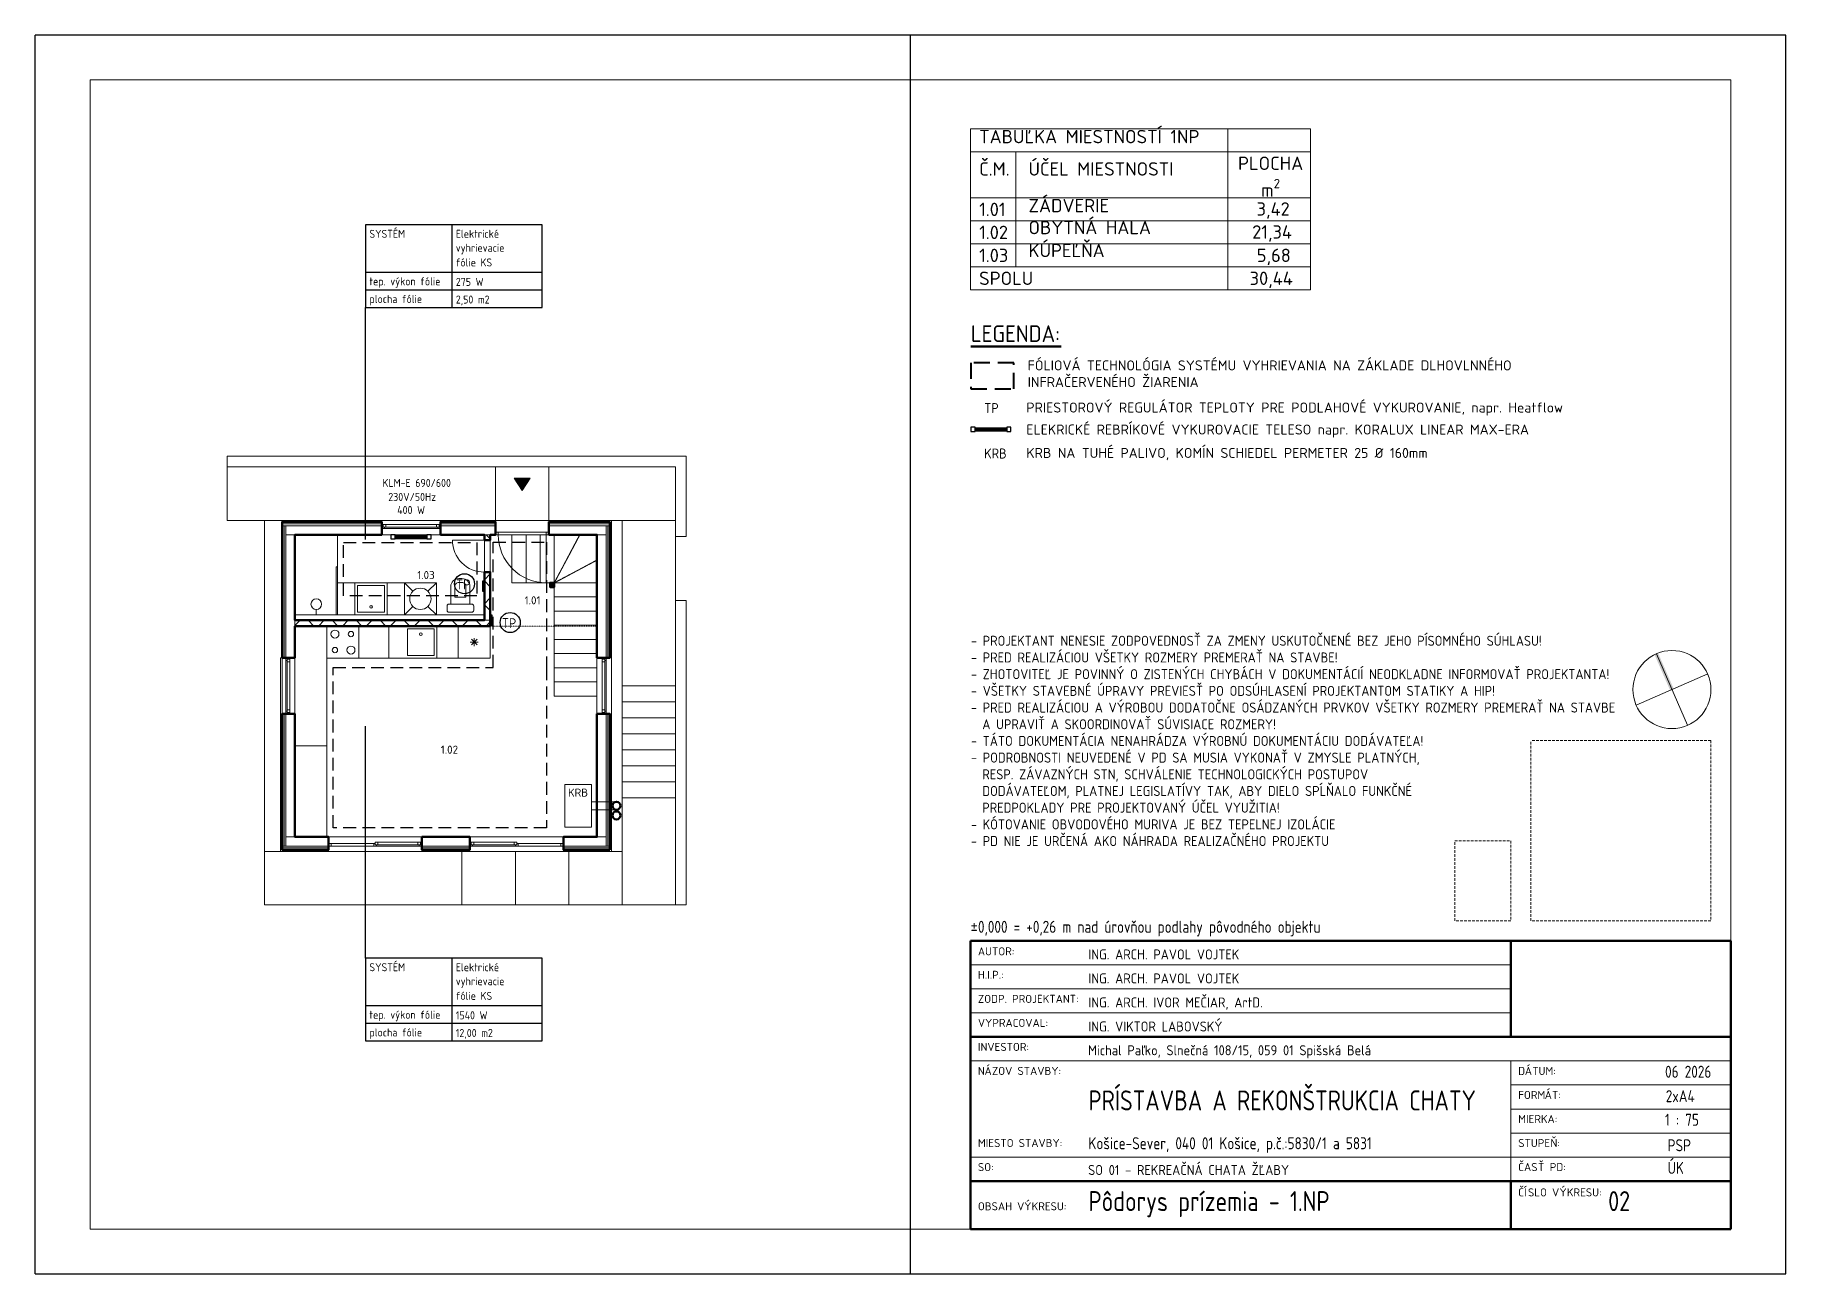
# Model space of a CAD drawing. Header units: millimetres. Extents: x 122211 to 176654, y 13823 to 90794.
# Drawn here: x 122211 to 155023, y 41124 to 64327 of the extents above; entities that cross this region are included whole.
import ezdxf

# ---------------------------------------------------------------- set-up
doc = ezdxf.new("R2010")
doc.units = ezdxf.units.MM
for name, pattern in [('9', [0.8, 0.3, -0.5]), ('ACAD_ISO02W100', [15, 12, -3]), ('ACAD_ISO04W100', [30, 24, -3, 0, -3]), ('DASH', [75, 50, -25]), ('Skrytá', [7.14375, 4.7625, -2.38125])]:
    doc.linetypes.add(name, pattern=pattern)
for name, color, linetype, lineweight in [('00_HRUBA', 7, 'Continuous', 50), ('00_KÓTY', 6, 'Continuous', 5), ('00_SRAFY', 7, 'Continuous', 5), ('00_STREDNÁ', 253, 'Continuous', 18), ('00_VEĽMI TENKÁ', 142, 'Continuous', 5), ('CKPOPISM', 6, 'Continuous', 50), ('G-ANNO-TTLB', 6, 'Continuous', 9), ('G-ANNO-TTLB-WIDE', 214, 'Continuous', 50), ('UK_OKRAJOV__DILAT_CIA', 1, 'DASH', 40), ('ZARPRED', 7, 'Continuous', 13), ('ZDIVO', 7, 'Continuous', 15), ('ÚK_POPIS', 7, 'Continuous', 20)]:
    doc.layers.add(name, color=color, linetype=linetype, lineweight=lineweight)
doc.layers.add('00_NÁBYTOK', color=254, linetype='Continuous', lineweight=9, transparency=0.5)
doc.layers.add('netlac', color=6, linetype='Continuous', plot=False)
for name, color, linetype in [('PODORYS', 140, 'Continuous'), ('UK_LEGENDA', 7, 'Continuous'), ('UK_POPIS', 7, 'Continuous'), ('UK_REBRIK', 114, 'Continuous'), ('UK_TABULKY', 7, 'Continuous'), ('UK_ZARIADENIE', 60, 'Continuous')]:
    doc.layers.add(name, color=color, linetype=linetype)
doc.styles.add('ISOCP', font='isocp.shx')
doc.styles.add('ISOCPEUR_2', font='isocpeur.ttf', dxfattribs={"height": 150})
doc.styles.add('ISOCPEUR_3', font='isocpeur.ttf', dxfattribs={"width": 0.8, "height": 320})
doc.styles.add('ISOCPEUR_4', font='isocpeur.ttf', dxfattribs={"width": 0.8, "height": 5})
doc.styles.add('ISOCPEUR_5', font='isocpeur.ttf', dxfattribs={"width": 0.9, "height": 2.5})
doc.styles.get("Standard").update_dxf_attribs({"font": 'arial.ttf'})
doc.linetypes.add('BATTING', pattern='A,0.00254,-2.54,[134,ltypeshp.shx,S=2.54,R=0,X=-2.54,Y=0],-5.08,[134,ltypeshp.shx,S=2.54,R=180,X=2.54,Y=0],-2.54', length=10.16254)

# ---------------------------------------------------------------- blocks, each defined once
blk = doc.blocks.new('rebrik')
at = {"layer": 'UK_REBRIK', "ltscale": 3}
for p, q in [((12460, -10994), (11984, -10994)), ((12460, -11001), (11984, -11001)), ((12460, -11017), (11984, -11017)), ((12460, -11032), (11984, -11032)), ((12460, -11039), (11984, -11039))]:
    blk.add_line(p, q, dxfattribs=at)
for points in [[(11984, -10988), (11922, -10988), (11922, -11050), (11984, -11050), (11984, -10988)], [(12522, -10988), (12460, -10988), (12460, -11050), (12522, -11050), (12522, -10988)]]:
    blk.add_lwpolyline(points, dxfattribs=at)
blk = doc.blocks.new('A$C57FC20A3')
at = {"layer": 'UK_ZARIADENIE'}
for p, q in [((0, 183, -5791), (28, 183, -5791)), ((0, 177, -5791), (28, 177, -5791)), ((0, 163, -5791), (28, 163, -5791)), ((0, 157, -5791), (28, 157, -5791)), ((0, 143, -5791), (28, 143, -5791)), ((0, 137, -5791), (28, 137, -5791)), ((0, 123, -5791), (28, 123, -5791)), ((0, 117, -5791), (28, 117, -5791)), ((0, 103, -5791), (28, 103, -5791)), ((0, 97, -5791), (28, 97, -5791)), ((0, 83, -5791), (28, 83, -5791)), ((0, 77, -5791), (28, 77, -5791)), ((0, 63, -5791), (28, 63, -5791)), ((0, 57, -5791), (28, 57, -5791)), ((0, 43, -5791), (28, 43, -5791)), ((0, 37, -5791), (28, 37, -5791)), ((0, 23, -5791), (28, 23, -5791)), ((0, 17, -5791), (28, 17, -5791)), ((28, 177, -5791), (28, 183, -5791)), ((28, 157, -5791), (28, 163, -5791)), ((28, 137, -5791), (28, 143, -5791)), ((28, 117, -5791), (28, 123, -5791)), ((28, 97, -5791), (28, 103, -5791)), ((28, 77, -5791), (28, 83, -5791)), ((28, 57, -5791), (28, 63, -5791)), ((28, 37, -5791), (28, 43, -5791)), ((28, 17, -5791), (28, 23, -5791))]:
    blk.add_line(p, q, dxfattribs=at)
at = {"layer": 'UK_ZARIADENIE', "elevation": -5791}
blk.add_lwpolyline([(40, 200), (40, 0), (0, 0), (0, 200)], close=True, dxfattribs=at)

msp = doc.modelspace()

# ---------------------------------------------------------------- hatches: boundary and pattern name
at = {"layer": '00_SRAFY', "transparency": 33554495}
h = msp.add_hatch(color=252, dxfattribs=at)
h.dxf.hatch_style = 1
h.paths.add_polyline_path([(131192, 56025), (131342, 55800), (131492, 56025)])
at = {"layer": '00_SRAFY', "transparency": 33554559}
h = msp.add_hatch(dxfattribs=at)
h.set_pattern_fill('ANSI37', color=252, scale=100)
h.set_pattern_definition([(45, (30717.16, 12581.07), (-224.5064, 224.5064), []), (135, (30717.16, 12581.07), (-224.5064, -224.5064), [])])
h.paths.add_polyline_path([(130742, 54271), (130632, 54268), (130632, 53368), (127082, 53368), (127082, 53258), (130742, 53258)])
h.paths.add_polyline_path([(130742, 54968), (130632, 54968), (130632, 54868), (130742, 54868)])
at = {"layer": 'ZARPRED', "lineweight": 9}
h = msp.add_hatch(color=256, dxfattribs=at)
h.dxf.hatch_style = 1
h.paths.add_polyline_path([(152885, 52068), (152919, 52083), (152627, 52752, 0.012492), (152593, 52739)])
h.paths.add_polyline_path([(152852, 52054), (152885, 52068), (152593, 52739, 0.012492), (152560, 52723)])

# ---------------------------------------------------------------- linework, layer by layer
at = {"color": 251, "lineweight": 5, "true_color": 0x636466}
msp.add_lwpolyline([(153992, 41963), (123242, 41963), (123242, 63488), (153992, 63488)], close=True, dxfattribs=at)
at = {"color": 1, "linetype": 'Skrytá', "ltscale": 50}
for points in [[(130798, 52481), (130798, 54831), (131798, 54831), (131798, 52481), (131798, 49481), (127798, 49481), (127798, 52481)], [(130491, 54822), (130491, 53822), (127991, 53822), (127991, 54822)]]:
    msp.add_lwpolyline(points, close=True, dxfattribs=at)
at = {"layer": '00_HRUBA', "color": 252}
for points in [[(126842, 52663), (127082, 52663), (127082, 53258), (130742, 53258), (130742, 54268), (130632, 54268), (130632, 53368), (127082, 53368), (127082, 54968), (128707, 54968), (128707, 55208), (126842, 55208)], [(129807, 54968), (129807, 55208), (130842, 55208), (130842, 54968), (130742, 54968), (130742, 54868), (130632, 54868), (130632, 54968)], [(132742, 52663), (132742, 54968), (131842, 54968), (131842, 55208), (132982, 55208), (132982, 52663)], [(131942, 54068), (131862, 54068), (131862, 53988), (131942, 53988)], [(126842, 49068), (127712, 49068), (127712, 49308), (127082, 49308), (127082, 51613), (126842, 51613)], [(132982, 49068), (132112, 49068), (132112, 49308), (132742, 49308), (132742, 51613), (132982, 51613)], [(130362, 49068), (129462, 49068), (129462, 49308), (130362, 49308)]]:
    msp.add_lwpolyline(points, close=True, dxfattribs=at)
for centre in [(133107, 49893), (133107, 49713)]:
    msp.add_circle(centre, 75, dxfattribs=at)
at = {"layer": '00_KÓTY', "color": 252}
msp.add_lwpolyline([(131492, 56025), (131342, 55800), (131192, 56025)], close=True, dxfattribs=at)
at = {"layer": '00_NÁBYTOK', "color": 252}
for points in [[(127082, 53468), (127882, 53468), (127882, 54968), (127082, 54968)], [(127882, 53468), (127857, 53468), (127857, 54368), (127882, 54368)], [(127882, 53468), (129132, 53468), (129132, 54068), (127882, 54068)], [(128207, 53468), (128807, 53468), (128807, 54068), (128207, 54068)], [(128257, 53518), (128757, 53518), (128757, 54018), (128257, 54018)], [(129132, 54068), (129732, 54068), (129732, 53468), (129132, 53468)], [(131942, 53803), (132742, 53803), (132742, 53538), (131942, 53538)], [(131942, 53538), (132742, 53538), (132742, 53273), (131942, 53273)], [(128282, 53258), (127682, 53258), (127682, 52658), (128282, 52658)], [(129742, 53258), (128842, 53258), (128842, 52658), (129742, 52658)], [(129692, 53208), (129192, 53208), (129192, 52708), (129692, 52708)], [(130742, 53258), (130142, 53258), (130142, 52658), (130742, 52658)], [(131942, 53273), (132742, 53273), (132742, 53008), (131942, 53008)], [(131942, 53008), (132742, 53008), (132742, 52743), (131942, 52743)], [(131942, 52743), (132742, 52743), (132742, 52478), (131942, 52478)], [(131942, 52478), (132742, 52478), (132742, 52213), (131942, 52213)], [(131942, 52213), (132742, 52213), (132742, 51948), (131942, 51948)], [(127682, 49308), (127082, 49308), (127082, 51013), (127682, 51013)]]:
    msp.add_lwpolyline(points, close=True, dxfattribs=at)
at = {"layer": '00_NÁBYTOK', "color": 252, "linetype": 'ACAD_ISO04W100', "ltscale": 0.15}
for points in [[(131147, 54068), (131147, 54968), (131412, 54968), (131412, 54068)], [(131412, 54068), (131412, 54968), (131677, 54968), (131677, 54068)], [(131677, 54068), (131677, 54968), (131942, 54968), (131942, 54068)], [(131942, 54068), (132742, 54493), (132742, 54968), (132420, 54968)], [(131942, 54068), (132420, 54968), (131942, 54968)], [(131942, 54068), (132742, 54068), (132742, 54493)], [(131942, 54068), (132742, 54068), (132742, 53803), (131942, 53803)]]:
    msp.add_lwpolyline(points, close=True, dxfattribs=at)
at = {"layer": '00_NÁBYTOK', "color": 252}
for points in [[(130152, 54148), (130212, 54148, -0.414214), (130362, 53998), (130362, 53668), (130002, 53668), (130002, 53998, -0.414214)], [(130152, 54073), (130212, 54073, -0.414214), (130287, 53998), (130287, 53802), (130077, 53802), (130077, 53998, -0.414214)], [(129967, 53668), (130397, 53668, -0.414214), (130432, 53633), (130432, 53553, -0.414214), (130397, 53518), (129967, 53518, -0.414214), (129932, 53553), (129932, 53633, -0.414214)]]:
    msp.add_lwpolyline(points, format="xyb", close=True, dxfattribs=at)
for points in [[(129132, 54068), (129291, 53909)], [(129574, 53909), (129732, 54068)], [(127482, 53568), (127482, 53468)], [(129132, 53468), (129291, 53626)], [(129574, 53626), (129732, 53468)], [(130517, 52958), (130367, 52958)], [(130495, 52905), (130389, 53011)], [(130495, 53011), (130389, 52905)], [(130442, 52883), (130442, 53033)], [(130742, 52658), (127682, 52658), (127682, 49308)]]:
    msp.add_lwpolyline(points, dxfattribs=at)
at = {"layer": '00_NÁBYTOK', "color": 252, "linetype": '9'}
msp.add_lwpolyline([(130742, 53258), (132742, 53258)], dxfattribs=at)
at = {"layer": '00_NÁBYTOK', "color": 252}
for centre, radius in [((129432, 53768), 200), ((127482, 53668), 100), ((128507, 53618), 25), ((127832, 53108), 75), ((128132, 53108), 50), ((127832, 52808), 50), ((128132, 52808), 75), ((129442, 53108), 25)]:
    msp.add_circle(centre, radius, dxfattribs=at)
at = {"layer": '00_SRAFY', "color": 252, "linetype": 'BATTING', "ltscale": 0.05}
for points in [[(128707, 55173), (126842, 55173)], [(126877, 55138), (126877, 52663)], [(130842, 55173), (129807, 55173)], [(132982, 55173), (131842, 55173)], [(132947, 52663), (132947, 55138)], [(126877, 51613), (126877, 49138)], [(132947, 49138), (132947, 51613)], [(127712, 49103), (126842, 49103)], [(130362, 49103), (129462, 49103)], [(132112, 49103), (132982, 49103)]]:
    msp.add_lwpolyline(points, dxfattribs=at)
at = {"layer": '00_STREDNÁ'}
for points in [[(144541, 62568), (139742, 62568), (139742, 61277), (146112, 61277)], [(146112, 59986), (139742, 59986), (139742, 59556), (146112, 59556)]]:
    msp.add_lwpolyline(points, dxfattribs=at)
at = {"layer": '00_STREDNÁ', "color": 252}
for points in [[(134212, 54938), (134412, 54938), (134412, 56438), (125812, 56438), (125812, 56238), (134212, 56238)], [(125812, 55238), (125812, 56238), (134212, 56238), (134212, 55238)], [(126512, 49038), (126842, 49038), (126842, 55238), (126512, 55238)], [(128707, 55138), (126842, 55138), (126842, 55208), (128707, 55208)], [(126912, 52663), (126842, 52663), (126842, 55138), (126912, 55138)], [(126912, 55138), (128707, 55138), (128707, 54968), (126912, 54968)], [(129807, 54968), (128707, 54968), (128707, 55238), (129807, 55238)], [(128782, 55113), (128782, 55163), (128732, 55163), (128732, 55113)], [(129732, 55163), (129732, 55113), (128782, 55113), (128782, 55163)], [(129732, 55113), (129732, 55163), (129782, 55163), (129782, 55113)], [(130842, 55138), (129807, 55138), (129807, 55238), (130842, 55238)], [(130842, 54968), (129807, 54968), (129807, 55138), (130842, 55138)], [(131842, 54968), (130842, 54968), (130842, 55238), (131842, 55238)], [(133012, 55138), (131842, 55138), (131842, 55238), (133012, 55238)], [(131842, 54968), (132912, 54968), (132912, 55138), (131842, 55138)], [(133012, 52663), (132912, 52663), (132912, 55138), (133012, 55138)], [(134212, 50039), (133212, 50039), (133212, 55238), (134212, 55238)], [(127082, 52663), (126912, 52663), (126912, 54968), (127082, 54968)], [(129757, 55088), (129757, 55113), (128757, 55113), (128757, 55088)], [(130742, 53368), (130632, 53368), (130632, 54968), (130742, 54968)], [(130632, 54268), (130632, 54868), (130742, 54868), (130742, 54268)], [(130892, 55018), (130842, 55018), (130842, 54968), (130892, 54968)], [(131792, 54968), (130892, 54968), (130892, 55018), (131792, 55018)], [(131842, 55018), (131792, 55018), (131792, 54968), (131842, 54968)], [(132912, 52663), (132742, 52663), (132742, 54968), (132912, 54968)], [(134212, 48038), (134412, 48038), (134412, 53738), (134212, 53738)], [(127082, 53368), (130632, 53368), (130632, 53468), (127082, 53468)], [(130742, 53258), (127082, 53258), (127082, 53368), (130742, 53368)], [(127082, 52663), (127082, 51613), (126812, 51613), (126812, 52663)], [(126912, 51663), (126937, 51663), (126937, 52613), (126912, 52613)], [(126937, 52588), (126987, 52588), (126987, 52638), (126937, 52638)], [(126987, 51688), (126937, 51688), (126937, 52588), (126987, 52588)], [(133012, 52663), (133012, 51613), (132742, 51613), (132742, 52663)], [(132887, 52588), (132837, 52588), (132837, 52638), (132887, 52638)], [(132837, 51688), (132887, 51688), (132887, 52588), (132837, 52588)], [(132912, 51663), (132887, 51663), (132887, 52613), (132912, 52613)], [(134212, 51839), (133212, 51839), (133212, 52139), (134212, 52139)], [(126912, 49138), (126812, 49138), (126812, 51613), (126912, 51613)], [(127082, 51613), (126912, 51613), (126912, 49308), (127082, 49308)], [(126937, 51688), (126987, 51688), (126987, 51638), (126937, 51638)], [(132912, 49308), (132742, 49308), (132742, 51613), (132912, 51613)], [(132887, 51688), (132837, 51688), (132837, 51638), (132887, 51638)], [(133012, 49138), (132912, 49138), (132912, 51613), (133012, 51613)], [(134212, 51539), (133212, 51539), (133212, 51839), (134212, 51839)], [(134212, 51239), (133212, 51239), (133212, 51539), (134212, 51539)], [(134212, 50939), (133212, 50939), (133212, 51239), (134212, 51239)], [(134212, 50639), (133212, 50639), (133212, 50939), (134212, 50939)], [(134212, 50339), (133212, 50339), (133212, 50639), (134212, 50639)], [(134212, 50039), (133212, 50039), (133212, 50339), (134212, 50339)], [(134212, 48038), (133212, 48038), (133212, 50039), (134212, 50039)], [(126912, 49138), (127712, 49138), (127712, 49308), (126912, 49308)], [(129462, 49038), (127712, 49038), (127712, 49308), (129462, 49308)], [(130362, 49038), (129462, 49038), (129462, 49308), (130362, 49308)], [(130362, 49138), (129462, 49138), (129462, 49308), (130362, 49308)], [(132112, 49038), (130362, 49038), (130362, 49308), (132112, 49308)], [(132912, 49138), (132112, 49138), (132112, 49308), (132912, 49308)], [(126512, 48038), (126512, 49038), (133212, 49038), (133212, 48038)], [(126812, 49038), (127712, 49038), (127712, 49138), (126812, 49138)], [(127762, 49138), (127762, 49188), (127712, 49188), (127712, 49138)], [(128562, 49138), (127762, 49138), (127762, 49188), (128562, 49188)], [(128637, 49163), (128637, 49213), (128587, 49213), (128587, 49163)], [(128612, 49138), (128612, 49163), (129412, 49163), (129412, 49138)], [(128637, 49213), (128637, 49163), (129387, 49163), (129387, 49213)], [(129387, 49163), (129387, 49213), (129437, 49213), (129437, 49163)], [(129462, 49038), (130362, 49038), (130362, 49138), (129462, 49138)], [(131212, 48038), (130212, 48038), (130212, 49038), (131212, 49038)], [(130437, 49163), (130437, 49213), (130387, 49213), (130387, 49163)], [(131212, 49138), (131212, 49163), (130412, 49163), (130412, 49138)], [(131187, 49213), (131187, 49163), (130437, 49163), (130437, 49213)], [(131187, 49163), (131187, 49213), (131237, 49213), (131237, 49163)], [(132212, 48038), (131212, 48038), (131212, 49038), (132212, 49038)], [(131262, 49138), (132062, 49138), (132062, 49188), (131262, 49188)], [(132062, 49138), (132062, 49188), (132112, 49188), (132112, 49138)], [(133012, 49038), (132112, 49038), (132112, 49138), (133012, 49138)], [(133212, 48038), (132212, 48038), (132212, 49038), (133212, 49038)]]:
    msp.add_lwpolyline(points, close=True, dxfattribs=at)
for points in [[(130842, 55238), (130842, 56238)], [(131842, 55238), (131842, 56238)], [(128732, 55138), (128707, 55138), (128707, 55088), (128757, 55088), (128757, 55113)], [(129782, 55138), (129807, 55138), (129807, 55088), (129757, 55088), (129757, 55113)], [(130742, 53258), (127082, 53258), (127082, 49308)], [(126962, 52638), (126962, 52663), (126912, 52663), (126912, 52613), (126937, 52613)], [(132862, 52638), (132862, 52663), (132912, 52663), (132912, 52613), (132887, 52613)], [(126962, 51638), (126962, 51613), (126912, 51613), (126912, 51663), (126937, 51663)], [(132862, 51638), (132862, 51613), (132912, 51613), (132912, 51663), (132887, 51663)], [(133212, 49038), (133212, 50039)], [(127737, 49188), (127712, 49188), (127712, 49138), (127762, 49138), (127762, 49163)], [(128587, 49188), (128562, 49188), (128562, 49138), (128612, 49138), (128612, 49163)], [(129437, 49188), (129462, 49188), (129462, 49138), (129412, 49138), (129412, 49163)], [(130387, 49188), (130362, 49188), (130362, 49138), (130412, 49138), (130412, 49163)], [(131237, 49188), (131262, 49188), (131262, 49138), (131212, 49138), (131212, 49163)], [(132087, 49188), (132112, 49188), (132112, 49138), (132062, 49138), (132062, 49163)]]:
    msp.add_lwpolyline(points, dxfattribs=at)
for points in [[(130632, 54268), (130632, 54868), (130032, 54868, 0.414214)], [(131792, 54068), (131792, 54968), (130892, 54968, 0.414214)]]:
    msp.add_lwpolyline(points, format="xyb", close=True, dxfattribs=at)
at = {"layer": '00_STREDNÁ', "color": 1}
msp.add_lwpolyline([(132642, 49493), (132142, 49493), (132142, 50293), (132642, 50293)], close=True, dxfattribs=at)
at = {"layer": '00_STREDNÁ', "color": 252, "linetype": 'ACAD_ISO02W100', "ltscale": 0.15}
msp.add_lwpolyline([(133112, 49818), (132642, 49818), (132642, 49968), (133112, 49968)], dxfattribs=at)
at = {"layer": '00_VEĽMI TENKÁ', "color": 252}
msp.add_lwpolyline([(131862, 53988), (131942, 54068), (131862, 54068), (131942, 53988)], close=True, dxfattribs=at)
at = {"layer": 'G-ANNO-TTLB', "color": 7, "linetype": 'DASH'}
for p, q in [((150242, 47738), (150242, 51113)), ((153617, 51113), (150242, 51113)), ((153617, 51113), (153617, 47738)), ((148817, 47738), (148817, 49238)), ((148817, 49238), (149867, 49238)), ((149867, 49238), (149867, 47738)), ((149867, 47738), (148817, 47738)), ((153617, 47738), (150242, 47738))]:
    msp.add_line(p, q, dxfattribs=at)
at = {"layer": 'G-ANNO-TTLB', "color": 7}
for p, q in [((149867, 46913), (139742, 46913)), ((149867, 46463), (139742, 46463)), ((149867, 46013), (139742, 46013)), ((153992, 45113), (139742, 45113)), ((149867, 45113), (149867, 42863)), ((153992, 44663), (149867, 44663)), ((153992, 44213), (149867, 44213)), ((153992, 43763), (149867, 43763)), ((153992, 43313), (139742, 43313))]:
    msp.add_line(p, q, dxfattribs=at)
at = {"layer": 'G-ANNO-TTLB-WIDE', "color": 7}
for p, q in [((139742, 47363), (153992, 47363)), ((139742, 41963), (139742, 47363)), ((149867, 47363), (149867, 45563)), ((153992, 47363), (153992, 41963)), ((153992, 45563), (139742, 45563)), ((139742, 42863), (153992, 42863)), ((149867, 42863), (149867, 41963)), ((153992, 41963), (139742, 41963))]:
    msp.add_line(p, q, dxfattribs=at)
at = {"layer": 'netlac'}
msp.add_line((122211, 41124), (122211, 64327), dxfattribs=at)
for points in [[(122211, 41124), (138617, 41124), (138617, 64327), (122211, 64327)], [(138617, 41124), (155023, 41124), (155023, 64327), (138617, 64327)]]:
    msp.add_lwpolyline(points, dxfattribs=at)
at = {"layer": 'UK_LEGENDA'}
for centre in [(130259, 54051), (131115, 53324)]:
    msp.add_circle(centre, 188, dxfattribs=at)
at = {"layer": 'UK_OKRAJOV__DILAT_CIA', "ltscale": 6}
msp.add_lwpolyline([(140554, 58191), (139748, 58191), (139748, 57698), (140554, 57698), (140554, 58191)], dxfattribs=at)
at = {"layer": 'UK_POPIS', "lineweight": 50, "ltscale": 0.08}
msp.add_line((139748, 58496), (141438, 58496), dxfattribs=at)
at = {"layer": 'UK_TABULKY'}
for p, q in [((130026, 59224), (130026, 60775)), ((128406, 59885), (131714, 59885)), ((128406, 59885), (131714, 59885)), ((128406, 59555), (131714, 59555)), ((128406, 54881), (128406, 59224)), ((128406, 47039), (128406, 51382)), ((130026, 45488), (130026, 47039)), ((128406, 46149), (131714, 46149)), ((128406, 46149), (131714, 46149)), ((128406, 45818), (131714, 45818))]:
    msp.add_line(p, q, dxfattribs=at)
for points in [[(128406, 60775), (128406, 59224), (131714, 59224), (131714, 60775), (128406, 60775)], [(128406, 47039), (128406, 45488), (131714, 45488), (131714, 47039), (128406, 47039)]]:
    msp.add_lwpolyline(points, dxfattribs=at)
at = {"layer": 'ZARPRED', "lineweight": 9}
for p, q in [((152594, 52739), (153178, 51399)), ((153556, 52361), (152216, 51777))]:
    msp.add_line(p, q, dxfattribs=at)
msp.add_circle((152886, 52069), 731, dxfattribs=at)
at = {"layer": 'ZDIVO', "lineweight": 5}
for points in [[(146112, 62138), (139742, 62138), (139742, 62568), (144541, 62568)], [(146112, 62138), (139742, 62138), (139742, 62568), (146112, 62568)], [(146112, 61708), (146112, 62138)], [(146112, 61277), (146112, 61708)], [(146112, 60847), (146112, 61277)], [(146112, 60417), (146112, 60847)], [(146112, 59986), (146112, 59986), (146112, 60417)], [(146112, 59556), (146112, 59986)]]:
    msp.add_lwpolyline(points, dxfattribs=at)
for points in [[(144561, 62568), (146112, 62568), (146112, 60417), (144561, 60417)], [(139742, 62138), (140592, 62138), (140592, 61277), (139742, 61277)], [(140592, 62138), (144561, 62138), (144561, 61277), (140592, 61277)], [(144561, 62138), (146112, 62138), (146112, 61277), (144561, 61277)], [(139742, 61277), (140592, 61277), (140592, 60847), (139742, 60847)], [(140592, 61277), (144561, 61277), (144561, 60847), (140592, 60847)], [(144561, 61277), (146112, 61277), (146112, 60847), (144561, 60847)], [(139742, 60847), (140592, 60847), (140592, 60417), (139742, 60417)], [(140592, 60847), (144561, 60847), (144561, 60417), (140592, 60417)], [(139742, 60417), (140592, 60417), (140592, 59986), (139742, 59986)], [(140592, 60417), (144561, 60417), (144561, 59986), (140592, 59986)], [(144561, 60417), (146112, 60417), (146112, 59986), (144561, 59986)], [(139742, 59986), (144561, 59986), (144561, 59556), (139742, 59556)], [(144561, 59986), (146112, 59986), (146112, 59556), (144561, 59556)]]:
    msp.add_lwpolyline(points, close=True, dxfattribs=at)

# ---------------------------------------------------------------- block references
at = {"layer": 'UK_REBRIK', "xscale": 1.25, "yscale": 1.25, "zscale": 1.25}
for p, rotation in [((155401, 43169), 180), ((144534, 41155), 179.9999999999999)]:
    msp.add_blockref('rebrik', p, dxfattribs=dict(at, rotation=rotation))
at = {"layer": 'UK_ZARIADENIE', "ltscale": 3000, "xscale": -0.9375000000000001, "yscale": 0.9375, "zscale": 0.9375}
for p, rotation in [((130632, 53911, 5429), 359.951402920858), ((130742, 53464, 5429), 179.951402920858)]:
    msp.add_blockref('A$C57FC20A3', p, dxfattribs=dict(at, rotation=rotation))

# ---------------------------------------------------------------- texts
at = {"layer": 'CKPOPISM', "color": 0, "lineweight": 5, "char_height": 250, "attachment_point": 1}
for s, insert in [('{\\fISOCPEUR|b0|i0|c238|p34;TABUĽKA MIESTNOSTÍ 1NP}', (139903, 62550)), ('{\\fISOCPEUR|b0|i0|c0|p34;Č.M.}', (139903, 61944)), ('{\\fISOCPEUR|b0|i0|c0|p34;ÚČEL \\fISOCPEUR|b0|i0|c238|p34;MIESTNOSTI}', (140828, 61944)), ('\\A1;\\pxqc;{\\fISOCPEUR|b0|i0|c0|p34;PLOCHA\\Pm\\H0.7x;\\S2^ ;}', (143088, 62050))]:
    msp.add_mtext_dynamic_manual_height_columns(s, width=4554.8, gutter_width=500, heights=[0], dxfattribs=dict(at, insert=insert))
at = {"layer": 'CKPOPISM', "color": 0, "lineweight": 20, "char_height": 250, "attachment_point": 1}
for s, insert in [('{\\fISOCPEUR|b0|i0|c238|p34;1.01}', (139903, 61187)), ('{\\fISOCPEUR|b0|i0|c238|p34;ZÁDVERIE}', (140828, 61258)), ('\\pxql;{\\fISOCPEUR|b0|i0|c238|p34;3,42}', (145103, 61195)), ('{\\fISOCPEUR|b0|i0|c238|p34;1.02}', (139903, 60756)), ('{\\fISOCPEUR|b0|i0|c238|p34;OBYTNÁ HALA}', (140828, 60847)), ('\\pxql;{\\fISOCPEUR|b0|i0|c238|p34;21,34}', (145020, 60764)), ('{\\fISOCPEUR|b0|i0|c238|p34;KÚPEĽŇA}', (140828, 60417)), ('{\\fISOCPEUR|b0|i0|c238|p34;1.03}', (139903, 60326)), ('\\pxql;{\\fISOCPEUR|b0|i0|c238|p34;5,68}', (145107, 60326)), ('{\\fISOCPEUR|b0|i0|c238|p34;SPOLU}', (139903, 59896)), ('\\pxql;{\\fISOCPEUR|b0|i0|c238|p34;30,44}', (144973, 59896))]:
    msp.add_mtext_dynamic_manual_height_columns(s, width=4554.8, gutter_width=500, heights=[0], dxfattribs=dict(at, insert=insert))
at = {"layer": 'G-ANNO-TTLB', "color": 7, "style": 'ISOCPEUR_5'}
for s, p in [('FÓLIOVÁ TECHNOLÓGIA SYSTÉMU VYHRIEVANIA NA ZÁKLADE DLHOVLNNÉHO', (140813, 58046)), ('INFRAČERVENÉHO ŽIARENIA', (140813, 57734)), ('PRIESTOROVÝ REGULÁTOR TEPLOTY PRE PODLAHOVÉ VYKUROVANIE, napr. Heatflow', (140788, 57257)), ('ELEKRICKÉ REBRÍKOVÉ VYKUROVACIE TELESO napr. KORALUX LINEAR MAX-ERA', (140788, 56845)), ('KRB NA TUHÉ PALIVO, KOMÍN SCHIEDEL PERMETER 25 Ø 160mm  ', (140788, 56407))]:
    msp.add_text(s, height=187.5, dxfattribs=at).set_placement(p)
at = {"layer": 'G-ANNO-TTLB', "color": 7, "attachment_point": 1}
for s, insert, char_height, width, style in [('{\\C0;- PROJEKTANT NENESIE ZODPOVEDNOSŤ ZA ZMENY USKUTOČNENÉ BEZ JEHO PÍSOMNÉHO SÚHLASU!\\P- PRED REALIZÁCIOU VŠETKY ROZMERY PREMERAŤ NA STAVBE!\\P- ZHOTOVITEĽ JE POVINNÝ O ZISTENÝCH CHYBÁCH V DOKUMENTÁCIÍ NEODKLADNE INFORMOVAŤ PROJEKTANTA!\\P- VŠETKY STAVEBNÉ ÚPRAVY PREVIESŤ PO ODSÚHLASENÍ PROJEKTANTOM STATIKY A HIP!\\P- PRED REALIZÁCIOU A VÝROBOU DODATOČNE OSÁDZANÝCH PRVKOV VŠETKY ROZMERY PREMERAŤ NA STAVBE \\P  A UPRAVIŤ A SKOORDINOVAŤ SÚVISIACE ROZMERY!\\P- TÁTO DOKUMENTÁCIA NENAHRÁDZA VÝROBNÚ DOKUMENTÁCIU DODÁVATEĽA!\\P- PODROBNOSTI NEUVEDENÉ V PD SA MUSIA VYKONAŤ V ZMYSLE PLATNÝCH, \\P  RESP. ZÁVAZNÝCH STN, SCHVÁLENIE TECHNOLOGICKÝCH POSTUPOV \\P  DODÁVATEĽOM, PLATNEJ LEGISLATÍVY TAK, ABY DIELO SPĹŇALO FUNKČNÉ\\P  PREDPOKLADY PRE PROJEKTOVANÝ ÚČEL VYUŽITIA!\\P- KÓTOVANIE OBVODOVÉHO MURIVA JE BEZ TEPELNEJ IZOLÁCIE\\P- PD NIE JE URČENÁ AKO NÁHRADA REALIZAČNÉHO PROJEKTU}', (139748, 53076), 187.5, 16487.32, 'ISOCPEUR_5'), ('\\fISOCPEUR|b0|i0|c238|p34|;\\W.9;±', (139742, 47738), 225, 167.75, 'ISOCPEUR_3'), ('0,000 = +0,26 m nad úrovňou podlahy pôvodného objektu', (139881, 47738), 225, 8827.44, 'ISOCPEUR_3'), ('AUTOR:', (139880, 47241), 150, 571.2, 'ISOCPEUR_2'), ('ING. ARCH. PAVOL VOJTEK', (141952, 47202), 187.5, 7123.66, 'ISOCPEUR_5'), ('H.I.P.:', (139880, 46801), 150, 571.2, 'ISOCPEUR_2'), ('ING. ARCH. PAVOL VOJTEK', (141952, 46752), 187.5, 7123.66, 'ISOCPEUR_5'), ('ZODP. PROJEKTANT:', (139880, 46351), 150, 2290.82, 'ISOCPEUR_2'), ('ING. ARCH. IVOR MEČIAR, ArtD.', (141952, 46302), 187.5, 7123.66, 'ISOCPEUR_5'), ('VYPRACOVAL:', (139880, 45901), 150, 1611.39, 'ISOCPEUR_2'), ('ING. VIKTOR LABOVSKÝ', (141952, 45852), 187.5, 7123.66, 'ISOCPEUR_5'), ('INVESTOR:', (139880, 45451), 150, 1160.44, 'ISOCPEUR_2'), ('Michal Paľko, Slnečná 108/15, 059 01 Spišská Belá', (141945, 45407), 187.5, 9497.87, 'ISOCPEUR_5'), ('\\fISOCPEUR|b0|i0|c238|p34|;N', (139880, 45001), 150, 150.32, 'ISOCPEUR_2'), ('\\fISOCPEUR|b0|i0|c238|p34|;Á', (140004, 45001), 150, 168.35, 'ISOCPEUR_2'), ('ZOV STAVBY:', (140143, 45001), 150, 1593.35, 'ISOCPEUR_2'), ('\\fISOCPEUR|b0|i0|c238|p34|;D', (150005, 45001), 150, 150.32, 'ISOCPEUR_2'), ('\\fISOCPEUR|b0|i0|c238|p34|;Á', (150129, 45001), 150, 168.35, 'ISOCPEUR_2'), ('TUM:', (150268, 45001), 150, 523.1, 'ISOCPEUR_2'), ('06 2026', (152757, 45024), 225, 1325.79, 'ISOCPEUR_3'), ('PRÍSTAVBA A REKONŠTRUKCIA CHATY', (141952, 44561), 375, 7359.54, 'ISOCPEUR_4'), ('FORM', (150005, 44551), 150, 601.27, 'ISOCPEUR_2'), ('\\fISOCPEUR|b0|i0|c238|p34|;Á', (150501, 44551), 150, 168.35, 'ISOCPEUR_2'), ('T:', (150640, 44551), 150, 204.43, 'ISOCPEUR_2'), ('2xA4', (152770, 44566), 225, 746.77, 'ISOCPEUR_3'), ('MIERKA:', (150005, 44101), 150, 877.85, 'ISOCPEUR_2'), ('1 : 75', (152757, 44124), 225, 1082.28, 'ISOCPEUR_3'), ('MIESTO STAVBY:', (139880, 43651), 150, 1930.06, 'ISOCPEUR_2'), ('\\A1;\\pxt24;Košice-Sever, 040 01 Košice, p.č.:5830/1 a 5831', (141952, 43684), 225, 7215.54, 'ISOCPEUR_3'), ('STUPE', (150005, 43651), 150, 733.54, 'ISOCPEUR_2'), ('\\fISOCPEUR|b0|i0|c238|p34|;Ň', (150610, 43651), 150, 150.32, 'ISOCPEUR_2'), ('\\fISOCPEUR|b0|i0|c238|p34|;:', (150734, 43651), 150, 54.11, 'ISOCPEUR_2'), ('SO:', (139880, 43201), 150, 354.75, 'ISOCPEUR_2'), ('SO 01 - REKREAČNÁ CHATA ŽĽABY', (141945, 43165), 187.5, 6551.98, 'ISOCPEUR_5'), ('\\fISOCPEUR|b0|i0|c238|p34|;Č', (150005, 43201), 150, 132.28, 'ISOCPEUR_2'), ('AS', (150114, 43201), 150, 318.67, 'ISOCPEUR_2'), ('\\fISOCPEUR|b0|i0|c238|p34|;Ť', (150377, 43201), 150, 150.32, 'ISOCPEUR_2'), (' PD:', (150501, 43201), 150, 468.99, 'ISOCPEUR_2'), ('ÚK', (152805, 43223), 225, 2099.62, 'ISOCPEUR_3'), ('Pôdorys prízemia - 1.NP', (141952, 42675), 375, 7659.59, 'ISOCPEUR_4'), ('\\fISOCPEUR|b0|i0|c238|p34|;Č', (150005, 42727), 150, 132.28, 'ISOCPEUR_2'), ('\\fISOCPEUR|b0|i0|c238|p34|;Í', (150114, 42727), 150, 90.19, 'ISOCPEUR_2'), ('SLO V', (150188, 42727), 150, 715.51, 'ISOCPEUR_2'), ('\\fISOCPEUR|b0|i0|c238|p34|;Ý', (150779, 42727), 150, 168.35, 'ISOCPEUR_2'), ('KRESU:', (150917, 42727), 150, 787.66, 'ISOCPEUR_2'), ('02', (151692, 42675), 375, 7659.59, 'ISOCPEUR_4'), ('OBSAH V', (139880, 42466), 150, 1052.21, 'ISOCPEUR_2'), ('\\fISOCPEUR|b0|i0|c238|p34|;Ý', (140748, 42466), 150, 168.35, 'ISOCPEUR_2'), ('KRESU:', (140887, 42466), 150, 787.66, 'ISOCPEUR_2')]:
    msp.add_mtext(s, dxfattribs=dict(at, insert=insert, char_height=char_height, width=width, style=style))
at = {"layer": 'G-ANNO-TTLB', "color": 0, "insert": (152805, 43646), "char_height": 225, "width": 2099.62, "attachment_point": 1, "style": 'ISOCPEUR_3'}
msp.add_mtext('PSP', dxfattribs=at)
at = {"layer": 'PODORYS', "color": 252, "char_height": 150, "attachment_point": 1}
for s, insert in [('\\pxt0,3;{\\fISOCPEUR|b0|i0|c238|p34;1.03}', (129373, 54288)), ('\\pxt0,3;{\\fISOCPEUR|b0|i0|c238|p34;1.01}', (131386, 53815)), ('\\pxt0,3;{\\fISOCPEUR|b0|i0|c238|p34;1.02}', (129814, 51018))]:
    msp.add_mtext_dynamic_manual_height_columns(s, width=27860.94, gutter_width=15400, heights=[6477], dxfattribs=dict(at, insert=insert))
at = {"layer": 'PODORYS', "color": 1, "insert": (132199, 50214), "char_height": 150, "attachment_point": 1}
msp.add_mtext_dynamic_manual_height_columns('\\pxt0,3;{\\fISOCPEUR|b0|i0|c238|p34;KRB}', width=27860.94, gutter_width=15400, heights=[6477], dxfattribs=at)
at = {"layer": 'UK_LEGENDA', "lineweight": 40, "style": 'ISOCP'}
for p in [(130102, 53945), (130958, 53218)]:
    msp.add_text('TP', height=187.5, dxfattribs=at).set_placement(p)
at = {"layer": 'UK_POPIS', "lineweight": 35, "style": 'ISOCP'}
for s, p in [('TP', (139998, 57246)), ('KRB', (139998, 56396))]:
    msp.add_text(s, height=187.5, dxfattribs=at).set_placement(p)
at = {"layer": 'UK_POPIS', "lineweight": 50, "ltscale": 0.08, "insert": (139748, 58734), "char_height": 312.5, "attachment_point": 4, "style": 'ISOCP'}
msp.add_mtext('LEGENDA:', dxfattribs=at)
at = {"layer": 'UK_TABULKY', "style": 'ISOCP'}
for s, p in [('SYSTÉM', (128477, 60529)), ('vyhrievacie', (130096, 60267)), ('Elektrické ', (130096, 60529)), ('fólie KS', (130096, 59993)), ('tep. výkon fólie', (128477, 59639)), ('275 W', (130096, 59629)), ('plocha fólie', (128477, 59309)), ('2,50 m2', (130096, 59298)), ('SYSTÉM', (128477, 46793)), ('Elektrické ', (130096, 46793)), ('vyhrievacie', (130096, 46531)), ('fólie KS', (130096, 46257)), ('tep. výkon fólie', (128477, 45903)), ('1540 W', (130096, 45893)), ('plocha fólie', (128477, 45572)), ('12,00 m2', (130096, 45562))]:
    msp.add_text(s, height=150, dxfattribs=at).set_placement(p)
at = {"layer": 'ÚK_POPIS', "color": 7, "style": 'ISOCP'}
for s, p in [('KLM-E 690/600', (128722, 55864)), ('230V/50Hz', (128831, 55601)), ('230V/50Hz', (128831, 55601)), ('400 W', (128998, 55356))]:
    msp.add_text(s, height=150, dxfattribs=at).set_placement(p)

doc.saveas('drawing.dxf')
